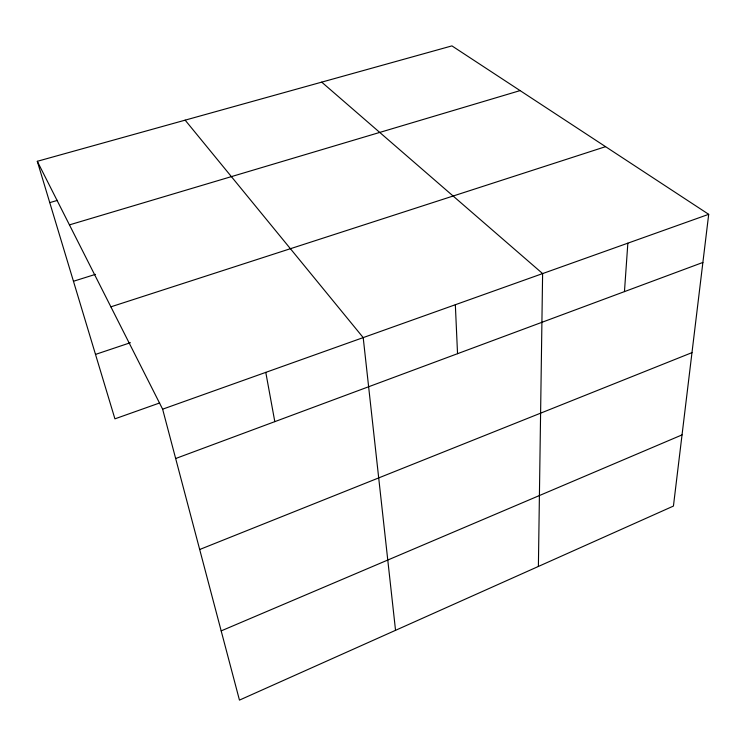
<?xml version="1.0" encoding="UTF-8"?>
<svg xmlns="http://www.w3.org/2000/svg" width="746" height="746" viewBox="0 0 746 746"><rect width="100%" height="100%" fill="white"/><g stroke="black" fill="none" stroke-linecap="round" stroke-linejoin="round"><path stroke-width="1.12" d="M538.388 566.447L542.612 273.577L321.712 82.135M624.458 291.611L627.852 243.168M708.7 214.316L673.433 506.068L239.457 700.112L162.628 409.181L37.3 161.304L451.927 45.888L708.7 214.316L162.628 409.181M221.18 630.892L682.04 434.89M199.686 549.504L691.98 352.634M175.655 458.52L702.881 262.452M159.663 402.961L114.921 418.842L37.3 161.304M95.497 354.415L130.419 342.703M110.884 306.839L605.565 146.664M73.453 281.261L95.423 274.369M69.443 224.882L520.093 90.602M49.758 202.623L57.526 200.366M185.148 120.153L363.199 337.602L395.539 630.323M265.781 372.366L274.808 421.639M455.34 304.722L457.54 353.688"/></g></svg>
